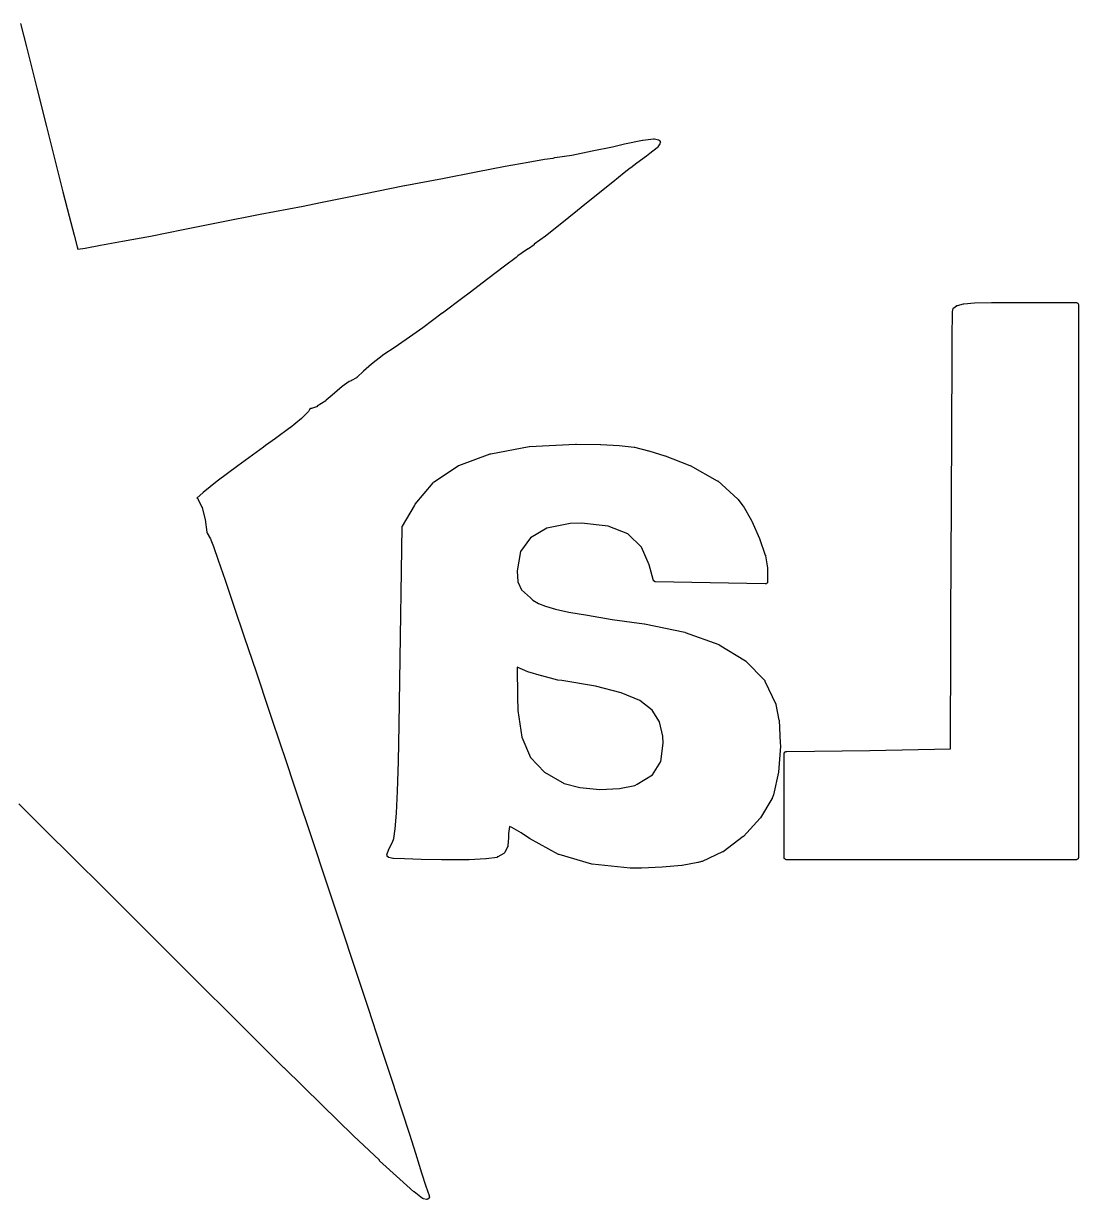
# Model space of a CAD drawing. Extents: x 65.4 to 99.6, y -143.1 to -96.2.
# Drawn here: x 97.555 to 99.624, y -143.089 to -140.782 of the extents above; entities that cross this region are included whole.
import ezdxf

# ---------------------------------------------------------------- set-up
doc = ezdxf.new("R2010")
doc.units = 0
doc.layers.add('BLACK', color=7, linetype='CONTINUOUS')

msp = doc.modelspace()

# ---------------------------------------------------------------- linework, layer by layer
at = {"layer": 'BLACK', "linetype": 'CONTINUOUS'}
for p, q in [((97.5491, -140.782), (97.5605, -140.828)), ((97.5605, -140.828), (97.5809, -140.909)), ((97.5809, -140.909), (97.5998, -140.984)), ((97.5998, -140.984), (97.5999, -140.984)), ((97.5999, -140.984), (97.5999, -140.984)), ((97.5999, -140.984), (97.6171, -141.052)), ((98.6702, -141.032), (98.71, -141.024)), ((98.71, -141.024), (98.7335, -141.018)), ((98.7335, -141.018), (98.7336, -141.018)), ((98.7336, -141.018), (98.769, -141.011)), ((98.7336, -141.018), (98.7336, -141.018)), ((98.7336, -141.018), (98.7336, -141.018)), ((98.769, -141.011), (98.7691, -141.011)), ((98.7691, -141.011), (98.7692, -141.011)), ((98.7692, -141.011), (98.7694, -141.011)), ((98.7694, -141.011), (98.7903, -141.008)), ((98.7978, -141.026), (98.7832, -141.037)), ((98.7903, -141.008), (98.7904, -141.008)), ((98.7904, -141.008), (98.7908, -141.008)), ((98.7908, -141.008), (98.7912, -141.008)), ((98.7912, -141.008), (98.7913, -141.008)), ((98.7913, -141.008), (98.7913, -141.008)), ((98.7913, -141.008), (98.7918, -141.008)), ((98.7918, -141.008), (98.7921, -141.008)), ((98.7921, -141.008), (98.8, -141.01)), ((98.7981, -141.025), (98.7978, -141.026)), ((98.7984, -141.025), (98.7981, -141.025)), ((98.7985, -141.025), (98.7984, -141.025)), ((98.7984, -141.025), (98.7984, -141.025)), ((98.7987, -141.025), (98.7985, -141.025)), ((98.799, -141.024), (98.7987, -141.025)), ((98.803, -141.018), (98.799, -141.024)), ((98.799, -141.024), (98.799, -141.024)), ((98.8, -141.01), (98.8, -141.01)), ((98.8, -141.01), (98.8003, -141.01)), ((98.8003, -141.01), (98.8005, -141.01)), ((98.8005, -141.01), (98.8007, -141.01)), ((98.8007, -141.01), (98.8009, -141.011)), ((98.8009, -141.011), (98.8012, -141.011)), ((98.8012, -141.011), (98.8014, -141.011)), ((98.8014, -141.011), (98.8016, -141.011)), ((98.8016, -141.011), (98.8018, -141.011)), ((98.8018, -141.011), (98.802, -141.011)), ((98.802, -141.011), (98.8022, -141.011)), ((98.8022, -141.011), (98.8023, -141.012)), ((98.8023, -141.012), (98.8025, -141.012)), ((98.8025, -141.012), (98.8026, -141.012)), ((98.8026, -141.012), (98.8028, -141.012)), ((98.8028, -141.012), (98.8029, -141.012)), ((98.8029, -141.012), (98.8031, -141.013)), ((98.8031, -141.017), (98.803, -141.018)), ((98.8031, -141.013), (98.8032, -141.013)), ((98.8033, -141.017), (98.8031, -141.017)), ((98.8032, -141.013), (98.8033, -141.013)), ((98.8033, -141.013), (98.8034, -141.013)), ((98.8034, -141.017), (98.8033, -141.017)), ((98.8034, -141.013), (98.8035, -141.013)), ((98.8035, -141.017), (98.8034, -141.017)), ((98.8035, -141.013), (98.8035, -141.014)), ((98.8035, -141.014), (98.8036, -141.014)), ((98.8036, -141.016), (98.8035, -141.017)), ((98.8035, -141.017), (98.8035, -141.017)), ((98.8036, -141.014), (98.8037, -141.014)), ((98.8037, -141.016), (98.8036, -141.016)), ((98.8036, -141.016), (98.8036, -141.016)), ((98.8037, -141.014), (98.8037, -141.014)), ((98.8037, -141.014), (98.8037, -141.015)), ((98.8037, -141.015), (98.8038, -141.015)), ((98.8038, -141.015), (98.8037, -141.015)), ((98.8037, -141.015), (98.8038, -141.015)), ((98.8038, -141.015), (98.8037, -141.016)), ((98.8037, -141.016), (98.8037, -141.016)), ((98.5443, -141.054), (98.5763, -141.048)), ((98.5763, -141.048), (98.5764, -141.048)), ((98.5764, -141.048), (98.5935, -141.046)), ((98.5764, -141.048), (98.5764, -141.048)), ((98.5764, -141.048), (98.5764, -141.048)), ((98.5935, -141.046), (98.5936, -141.046)), ((98.5936, -141.046), (98.5937, -141.046)), ((98.5937, -141.046), (98.5971, -141.045)), ((98.5937, -141.046), (98.5937, -141.046)), ((98.5971, -141.045), (98.63, -141.04)), ((98.63, -141.04), (98.6702, -141.032)), ((98.7766, -141.042), (98.7574, -141.056)), ((98.783, -141.037), (98.7766, -141.042)), ((98.7831, -141.037), (98.783, -141.037)), ((98.7832, -141.037), (98.7831, -141.037)), ((98.7832, -141.037), (98.7832, -141.037)), ((97.6171, -141.052), (97.6321, -141.112)), ((98.3764, -141.086), (98.4425, -141.073)), ((98.4425, -141.073), (98.4426, -141.073)), ((98.4426, -141.073), (98.4991, -141.062)), ((98.4426, -141.073), (98.4426, -141.073)), ((98.4991, -141.062), (98.5442, -141.054)), ((98.4991, -141.062), (98.4991, -141.062)), ((98.4991, -141.062), (98.4991, -141.062)), ((98.5442, -141.054), (98.5443, -141.054)), ((98.5443, -141.054), (98.5443, -141.054)), ((98.7446, -141.066), (98.7325, -141.075)), ((98.7456, -141.065), (98.7446, -141.066)), ((98.7446, -141.066), (98.7446, -141.066)), ((98.7574, -141.056), (98.7456, -141.065)), ((98.3024, -141.1), (98.3764, -141.086)), ((98.3764, -141.086), (98.3764, -141.086)), ((98.3764, -141.086), (98.3764, -141.086)), ((98.7106, -141.093), (98.6816, -141.116)), ((98.7107, -141.093), (98.7106, -141.093)), ((98.7106, -141.093), (98.7106, -141.093)), ((98.7325, -141.075), (98.7107, -141.093)), ((97.6321, -141.112), (97.6446, -141.16)), ((98.1375, -141.133), (98.2221, -141.116)), ((98.2221, -141.116), (98.3023, -141.1)), ((98.2221, -141.116), (98.2221, -141.116)), ((98.3023, -141.1), (98.3023, -141.1)), ((98.3023, -141.1), (98.3023, -141.1)), ((98.3023, -141.1), (98.3023, -141.1)), ((98.3023, -141.1), (98.3024, -141.1)), ((98.3024, -141.1), (98.3024, -141.1)), ((98.6816, -141.116), (98.6482, -141.143)), ((98.6816, -141.116), (98.6816, -141.116)), ((98.6816, -141.116), (98.6816, -141.116)), ((98.0192, -141.156), (98.1033, -141.14)), ((98.1033, -141.14), (98.1374, -141.133)), ((98.1033, -141.14), (98.1033, -141.14)), ((98.1374, -141.133), (98.1375, -141.133)), ((98.1375, -141.133), (98.1375, -141.133)), ((97.6446, -141.16), (97.6541, -141.197)), ((97.9401, -141.172), (98.0191, -141.156)), ((98.0191, -141.156), (98.0192, -141.156)), ((98.0192, -141.156), (98.0192, -141.156)), ((98.6411, -141.149), (98.6076, -141.176)), ((98.6482, -141.143), (98.6411, -141.149)), ((98.6411, -141.149), (98.6411, -141.149)), ((98.6411, -141.149), (98.6411, -141.149)), ((98.6482, -141.143), (98.6482, -141.143)), ((97.8035, -141.199), (97.8677, -141.186)), ((97.8677, -141.186), (97.9401, -141.172)), ((97.8677, -141.186), (97.8677, -141.186)), ((97.9401, -141.172), (97.9401, -141.172)), ((98.6076, -141.176), (98.5785, -141.199)), ((98.6076, -141.176), (98.6076, -141.176)), ((98.6076, -141.176), (98.6076, -141.176)), ((97.6541, -141.197), (97.6603, -141.22)), ((97.7058, -141.217), (97.749, -141.209)), ((97.749, -141.209), (97.8035, -141.199)), ((97.749, -141.209), (97.749, -141.209)), ((97.8035, -141.199), (97.8035, -141.199)), ((98.5784, -141.199), (98.5566, -141.215)), ((98.5785, -141.199), (98.5784, -141.199)), ((98.5784, -141.199), (98.5784, -141.199)), ((97.6603, -141.22), (97.6616, -141.225)), ((97.6616, -141.225), (97.6755, -141.223)), ((97.6755, -141.223), (97.7058, -141.217)), ((98.541, -141.226), (98.5244, -141.238)), ((98.5448, -141.224), (98.541, -141.226)), ((98.5449, -141.224), (98.5448, -141.224)), ((98.5448, -141.224), (98.5448, -141.224)), ((98.5448, -141.224), (98.5448, -141.224)), ((98.5565, -141.216), (98.5449, -141.224)), ((98.5566, -141.215), (98.5565, -141.216)), ((98.5565, -141.216), (98.5565, -141.216)), ((98.5566, -141.215), (98.5566, -141.215)), ((98.5213, -141.241), (98.4983, -141.258)), ((98.5244, -141.238), (98.5213, -141.241)), ((98.5213, -141.241), (98.5213, -141.241)), ((98.4983, -141.258), (98.4656, -141.283)), ((98.4656, -141.283), (98.4289, -141.311)), ((98.4163, -141.32), (98.3762, -141.35)), ((98.4164, -141.32), (98.4163, -141.32)), ((98.4163, -141.32), (98.4163, -141.32)), ((98.4289, -141.311), (98.4164, -141.32)), ((98.4289, -141.311), (98.4289, -141.311)), ((99.3765, -141.349), (99.3766, -141.348)), ((99.3765, -141.36), (99.3765, -141.349)), ((99.3765, -141.349), (99.3765, -141.349)), ((99.3766, -141.348), (99.3776, -141.343)), ((99.3766, -141.348), (99.3766, -141.348)), ((99.3776, -141.343), (99.3776, -141.343)), ((99.3776, -141.343), (99.3777, -141.343)), ((99.3777, -141.343), (99.3778, -141.342)), ((99.3777, -141.343), (99.3777, -141.343)), ((99.3778, -141.342), (99.3779, -141.342)), ((99.3779, -141.342), (99.378, -141.342)), ((99.378, -141.342), (99.3781, -141.342)), ((99.3781, -141.342), (99.3782, -141.341)), ((99.3782, -141.341), (99.3784, -141.341)), ((99.3784, -141.341), (99.3785, -141.341)), ((99.3785, -141.341), (99.3786, -141.341)), ((99.3786, -141.341), (99.3788, -141.341)), ((99.3788, -141.341), (99.379, -141.34)), ((99.379, -141.34), (99.3792, -141.34)), ((99.3792, -141.34), (99.3793, -141.34)), ((99.3793, -141.34), (99.3843, -141.336)), ((99.3843, -141.336), (99.3844, -141.336)), ((99.3844, -141.336), (99.3845, -141.336)), ((99.3845, -141.336), (99.3847, -141.335)), ((99.3847, -141.335), (99.3849, -141.335)), ((99.3849, -141.335), (99.3852, -141.335)), ((99.3852, -141.335), (99.3854, -141.335)), ((99.3854, -141.335), (99.3855, -141.335)), ((99.3855, -141.335), (99.3858, -141.335)), ((99.3858, -141.335), (99.3861, -141.335)), ((99.3861, -141.335), (99.3863, -141.335)), ((99.3863, -141.335), (99.3864, -141.335)), ((99.3864, -141.335), (99.3982, -141.332)), ((99.3982, -141.332), (99.3982, -141.332)), ((99.3982, -141.332), (99.3986, -141.332)), ((99.3986, -141.332), (99.399, -141.332)), ((99.399, -141.332), (99.42, -141.33)), ((99.42, -141.33), (99.42, -141.33)), ((99.42, -141.33), (99.4201, -141.33)), ((99.4201, -141.33), (99.4202, -141.33)), ((99.4202, -141.33), (99.453, -141.329)), ((99.453, -141.329), (99.4531, -141.329)), ((99.4531, -141.329), (99.4531, -141.329)), ((99.4531, -141.329), (99.4531, -141.329)), ((99.4531, -141.329), (99.5002, -141.329)), ((99.5002, -141.329), (99.6189, -141.329)), ((99.6189, -141.329), (99.6194, -141.329)), ((99.6194, -141.329), (99.6198, -141.329)), ((99.6198, -141.329), (99.6198, -141.329)), ((99.6198, -141.329), (99.6198, -141.329)), ((99.6198, -141.329), (99.6204, -141.329)), ((99.6204, -141.329), (99.6207, -141.329)), ((99.6207, -141.329), (99.6208, -141.329)), ((99.6208, -141.329), (99.6208, -141.329)), ((99.6208, -141.329), (99.6213, -141.33)), ((99.6213, -141.33), (99.6216, -141.33)), ((99.6216, -141.33), (99.6216, -141.33)), ((99.6216, -141.33), (99.6216, -141.33)), ((99.6216, -141.33), (99.622, -141.33)), ((99.622, -141.33), (99.6223, -141.331)), ((99.6223, -141.331), (99.6224, -141.331)), ((99.6224, -141.331), (99.6224, -141.331)), ((99.6224, -141.331), (99.6226, -141.331)), ((99.6226, -141.331), (99.623, -141.331)), ((99.623, -141.331), (99.623, -141.331)), ((99.623, -141.331), (99.623, -141.331)), ((99.623, -141.331), (99.6232, -141.332)), ((99.6232, -141.332), (99.6234, -141.332)), ((99.6234, -141.332), (99.6234, -141.332)), ((99.6234, -141.332), (99.6234, -141.332)), ((99.6234, -141.332), (99.6236, -141.333)), ((99.6236, -141.333), (99.6237, -141.333)), ((99.6237, -141.333), (99.6237, -141.333)), ((99.6237, -141.333), (99.6237, -141.333)), ((99.6237, -141.333), (99.6237, -141.333)), ((99.6237, -141.333), (99.6238, -141.334)), ((99.6238, -141.334), (99.6238, -142.418)), ((98.3761, -141.35), (98.3378, -141.379)), ((98.3762, -141.35), (98.3761, -141.35)), ((99.3763, -141.386), (99.3765, -141.36)), ((99.3765, -141.36), (99.3765, -141.36)), ((98.3377, -141.379), (98.3051, -141.402)), ((98.3378, -141.379), (98.3377, -141.379)), ((98.3377, -141.379), (98.3377, -141.379)), ((99.3761, -141.426), (99.3763, -141.386)), ((99.3763, -141.386), (99.3763, -141.386)), ((98.2819, -141.418), (98.2615, -141.431)), ((98.305, -141.402), (98.2819, -141.418)), ((98.2819, -141.418), (98.2819, -141.418)), ((98.3051, -141.402), (98.305, -141.402)), ((98.3051, -141.402), (98.3051, -141.402)), ((98.3051, -141.402), (98.3051, -141.402)), ((98.2615, -141.431), (98.2374, -141.45)), ((99.3759, -141.478), (99.3761, -141.426)), ((99.3761, -141.426), (99.3761, -141.426)), ((98.2218, -141.464), (98.209, -141.476)), ((98.2374, -141.45), (98.2218, -141.464)), ((98.1936, -141.484), (98.1796, -141.494)), ((98.1975, -141.483), (98.1936, -141.484)), ((98.1977, -141.482), (98.1975, -141.483)), ((98.198, -141.482), (98.1977, -141.482)), ((98.208, -141.477), (98.198, -141.482)), ((98.198, -141.482), (98.198, -141.482)), ((98.2081, -141.477), (98.208, -141.477)), ((98.2082, -141.477), (98.2081, -141.477)), ((98.2085, -141.476), (98.2082, -141.477)), ((98.2088, -141.476), (98.2085, -141.476)), ((98.2089, -141.476), (98.2088, -141.476)), ((98.209, -141.476), (98.2089, -141.476)), ((98.2089, -141.476), (98.2089, -141.476)), ((99.3756, -141.54), (99.3759, -141.478)), ((99.3759, -141.478), (99.3759, -141.478)), ((98.1603, -141.511), (98.1483, -141.521)), ((98.1604, -141.511), (98.1603, -141.511)), ((98.1603, -141.511), (98.1603, -141.511)), ((98.1796, -141.494), (98.1604, -141.511)), ((98.1295, -141.534), (98.1199, -141.537)), ((98.1298, -141.534), (98.1295, -141.534)), ((98.13, -141.534), (98.1298, -141.534)), ((98.1302, -141.534), (98.13, -141.534)), ((98.1304, -141.534), (98.1302, -141.534)), ((98.1306, -141.533), (98.1304, -141.534)), ((98.1309, -141.533), (98.1306, -141.533)), ((98.1479, -141.522), (98.1309, -141.533)), ((98.1309, -141.533), (98.1309, -141.533)), ((98.1481, -141.521), (98.1479, -141.522)), ((98.1483, -141.521), (98.1481, -141.521)), ((98.1483, -141.521), (98.1483, -141.521)), ((98.0998, -141.557), (98.0776, -141.575)), ((98.0999, -141.557), (98.0998, -141.557)), ((98.1001, -141.557), (98.0999, -141.557)), ((98.1131, -141.544), (98.1001, -141.557)), ((98.1001, -141.557), (98.1001, -141.557)), ((98.1132, -141.544), (98.1131, -141.544)), ((98.1133, -141.544), (98.1132, -141.544)), ((98.1135, -141.543), (98.1133, -141.544)), ((98.1137, -141.543), (98.1135, -141.543)), ((98.1138, -141.543), (98.1137, -141.543)), ((98.1139, -141.543), (98.1138, -141.543)), ((98.114, -141.543), (98.1139, -141.543)), ((98.1158, -141.539), (98.114, -141.543)), ((98.118, -141.537), (98.1158, -141.539)), ((98.1183, -141.537), (98.118, -141.537)), ((98.1186, -141.537), (98.1183, -141.537)), ((98.1187, -141.537), (98.1186, -141.537)), ((98.1189, -141.537), (98.1187, -141.537)), ((98.1192, -141.537), (98.1189, -141.537)), ((98.1195, -141.537), (98.1192, -141.537)), ((98.1197, -141.537), (98.1195, -141.537)), ((98.1199, -141.537), (98.1197, -141.537)), ((98.1199, -141.537), (98.1199, -141.537)), ((99.3752, -141.611), (99.3756, -141.54)), ((99.3756, -141.54), (99.3756, -141.54)), ((98.0774, -141.575), (98.0491, -141.596)), ((98.0775, -141.575), (98.0774, -141.575)), ((98.0776, -141.575), (98.0775, -141.575)), ((98.0776, -141.575), (98.0776, -141.575)), ((98.049, -141.596), (98.0296, -141.61)), ((98.0491, -141.596), (98.049, -141.596)), ((98.049, -141.596), (98.049, -141.596)), ((98.0491, -141.596), (98.0491, -141.596)), ((98.0257, -141.613), (97.9752, -141.65)), ((98.0296, -141.61), (98.0257, -141.613)), ((98.4084, -141.649), (98.4702, -141.626)), ((98.4702, -141.626), (98.4703, -141.626)), ((98.4703, -141.626), (98.4707, -141.626)), ((98.4707, -141.626), (98.4711, -141.626)), ((98.4711, -141.626), (98.5468, -141.612)), ((98.5468, -141.612), (98.5469, -141.612)), ((98.5469, -141.612), (98.5471, -141.612)), ((98.5471, -141.612), (98.5474, -141.612)), ((98.5474, -141.612), (98.6372, -141.607)), ((98.6372, -141.607), (98.6373, -141.607)), ((98.6373, -141.607), (98.6374, -141.607)), ((98.6374, -141.607), (98.6375, -141.607)), ((98.6375, -141.607), (98.639, -141.607)), ((98.639, -141.607), (98.6391, -141.607)), ((98.6391, -141.607), (98.6866, -141.608)), ((98.6866, -141.608), (98.6867, -141.608)), ((98.6867, -141.608), (98.6868, -141.608)), ((98.6868, -141.608), (98.6869, -141.608)), ((98.6869, -141.608), (98.7228, -141.61)), ((98.7228, -141.61), (98.7228, -141.61)), ((98.7228, -141.61), (98.723, -141.61)), ((98.723, -141.61), (98.7232, -141.61)), ((98.7232, -141.61), (98.7525, -141.613)), ((98.7525, -141.613), (98.7526, -141.613)), ((98.7526, -141.613), (98.7528, -141.613)), ((98.7528, -141.613), (98.753, -141.613)), ((98.753, -141.613), (98.7808, -141.62)), ((98.7808, -141.62), (98.7809, -141.62)), ((98.7809, -141.62), (98.781, -141.62)), ((98.781, -141.62), (98.7811, -141.62)), ((98.7811, -141.62), (98.8125, -141.63)), ((99.3749, -141.689), (99.3752, -141.611)), ((99.3752, -141.611), (99.3752, -141.611)), ((98.4075, -141.65), (98.4079, -141.649)), ((98.4079, -141.649), (98.4083, -141.649)), ((98.4083, -141.649), (98.4083, -141.649)), ((98.4083, -141.649), (98.4084, -141.649)), ((98.8125, -141.63), (98.8126, -141.63)), ((98.8126, -141.63), (98.8127, -141.63)), ((98.8127, -141.63), (98.8129, -141.63)), ((98.8129, -141.63), (98.8614, -141.649)), ((98.8614, -141.649), (98.8614, -141.649)), ((98.8614, -141.649), (98.8617, -141.649)), ((98.8617, -141.649), (98.862, -141.649)), ((98.862, -141.649), (98.9154, -141.679)), ((97.9752, -141.65), (97.9345, -141.68)), ((97.9752, -141.65), (97.9752, -141.65)), ((98.3591, -141.682), (98.4073, -141.65)), ((98.4073, -141.65), (98.4074, -141.65)), ((98.4074, -141.65), (98.4074, -141.65)), ((98.4074, -141.65), (98.4075, -141.65)), ((97.9345, -141.68), (97.9073, -141.702)), ((98.3232, -141.725), (98.3581, -141.683)), ((98.3581, -141.683), (98.3581, -141.683)), ((98.3581, -141.683), (98.3582, -141.683)), ((98.3582, -141.683), (98.3584, -141.683)), ((98.3584, -141.683), (98.3586, -141.682)), ((98.3586, -141.682), (98.3588, -141.682)), ((98.3588, -141.682), (98.359, -141.682)), ((98.359, -141.682), (98.3591, -141.682)), ((98.9154, -141.679), (98.9155, -141.679)), ((98.9155, -141.679), (98.9155, -141.679)), ((98.9155, -141.679), (98.9155, -141.679)), ((98.9155, -141.679), (98.9159, -141.679)), ((98.9159, -141.679), (98.9163, -141.679)), ((98.9163, -141.679), (98.9163, -141.679)), ((98.9163, -141.679), (98.9163, -141.679)), ((98.9163, -141.679), (98.956, -141.715)), ((99.3745, -141.771), (99.3749, -141.689)), ((99.3749, -141.689), (99.3749, -141.689)), ((97.9073, -141.702), (97.8949, -141.713)), ((97.8949, -141.713), (97.896, -141.714)), ((97.896, -141.714), (97.8961, -141.714)), ((97.8961, -141.714), (97.8963, -141.714)), ((97.8963, -141.714), (97.8965, -141.714)), ((97.8965, -141.714), (97.8966, -141.715)), ((97.8966, -141.715), (97.8968, -141.715)), ((97.8968, -141.715), (97.897, -141.715)), ((97.897, -141.715), (97.8971, -141.715)), ((97.8971, -141.715), (97.8973, -141.715)), ((97.8973, -141.715), (97.8974, -141.715)), ((97.8974, -141.715), (97.8975, -141.716)), ((97.8975, -141.716), (97.8976, -141.716)), ((97.8976, -141.716), (97.9048, -141.731)), ((98.956, -141.715), (98.956, -141.715)), ((98.956, -141.715), (98.956, -141.715)), ((98.956, -141.715), (98.956, -141.715)), ((98.956, -141.715), (98.956, -141.715)), ((98.956, -141.715), (98.9564, -141.715)), ((98.9564, -141.715), (98.9566, -141.716)), ((98.9566, -141.716), (98.9567, -141.716)), ((98.9567, -141.716), (98.9567, -141.716)), ((98.9567, -141.716), (98.9567, -141.716)), ((98.9567, -141.716), (98.9657, -141.728)), ((97.9048, -141.731), (97.9048, -141.731)), ((97.9048, -141.731), (97.9049, -141.731)), ((97.9049, -141.731), (97.9051, -141.732)), ((97.9051, -141.732), (97.9112, -141.755)), ((98.2979, -141.768), (98.3214, -141.728)), ((98.3214, -141.728), (98.3215, -141.728)), ((98.3215, -141.728), (98.3228, -141.725)), ((98.3215, -141.728), (98.3215, -141.728)), ((98.3228, -141.725), (98.3228, -141.725)), ((98.3228, -141.725), (98.323, -141.725)), ((98.323, -141.725), (98.3232, -141.725)), ((98.9657, -141.728), (98.9657, -141.728)), ((98.9657, -141.728), (98.9659, -141.728)), ((98.9659, -141.728), (98.966, -141.728)), ((98.966, -141.728), (98.9828, -141.757)), ((97.9112, -141.755), (97.9112, -141.755)), ((97.9112, -141.755), (97.9112, -141.755)), ((97.9112, -141.755), (97.9113, -141.755)), ((97.9113, -141.755), (97.9146, -141.78)), ((98.6271, -141.763), (98.581, -141.772)), ((98.6492, -141.762), (98.6271, -141.763)), ((98.7013, -141.768), (98.6492, -141.762)), ((98.9828, -141.757), (98.9829, -141.758)), ((98.9829, -141.758), (98.9829, -141.758)), ((98.9829, -141.758), (98.983, -141.758)), ((98.983, -141.758), (98.9983, -141.792)), ((97.9146, -141.78), (97.9149, -141.782)), ((97.9149, -141.782), (97.9216, -141.793)), ((98.293, -142.071), (98.2972, -141.77)), ((98.2972, -141.77), (98.2972, -141.77)), ((98.2972, -141.77), (98.2973, -141.77)), ((98.2973, -141.77), (98.2973, -141.769)), ((98.2973, -141.769), (98.2973, -141.769)), ((98.2973, -141.769), (98.2974, -141.769)), ((98.2974, -141.769), (98.2975, -141.768)), ((98.2974, -141.769), (98.2974, -141.769)), ((98.2975, -141.768), (98.2976, -141.768)), ((98.2976, -141.768), (98.2977, -141.768)), ((98.2977, -141.768), (98.2978, -141.768)), ((98.2978, -141.768), (98.2979, -141.768)), ((98.581, -141.772), (98.5488, -141.791)), ((98.7401, -141.783), (98.7013, -141.768)), ((98.7668, -141.809), (98.7401, -141.783)), ((99.3725, -142.205), (99.3744, -141.787)), ((99.3744, -141.787), (99.3745, -141.771)), ((99.3744, -141.787), (99.3744, -141.787)), ((99.3745, -141.771), (99.3745, -141.771)), ((97.9216, -141.793), (97.9216, -141.793)), ((97.9216, -141.793), (97.9216, -141.793)), ((97.9216, -141.793), (97.9217, -141.793)), ((97.9217, -141.793), (97.9221, -141.794)), ((97.9221, -141.794), (97.9221, -141.794)), ((97.9221, -141.794), (97.9222, -141.795)), ((97.9222, -141.795), (97.9223, -141.795)), ((97.9223, -141.795), (97.9271, -141.808)), ((97.9271, -141.808), (97.9271, -141.808)), ((97.9271, -141.808), (97.9271, -141.808)), ((97.9271, -141.808), (97.9271, -141.808)), ((97.9271, -141.808), (97.9365, -141.835)), ((98.5488, -141.791), (98.5297, -141.818)), ((98.782, -141.844), (98.7668, -141.809)), ((98.9983, -141.792), (98.9984, -141.792)), ((98.9984, -141.792), (98.9984, -141.792)), ((98.9984, -141.792), (98.9985, -141.792)), ((98.9985, -141.792), (99.0096, -141.825)), ((98.5297, -141.818), (98.5232, -141.856)), ((99.0096, -141.825), (99.0097, -141.825)), ((99.0097, -141.825), (99.0097, -141.825)), ((99.0097, -141.825), (99.0098, -141.826)), ((99.0098, -141.826), (99.0141, -141.85)), ((97.9365, -141.835), (97.9365, -141.835)), ((97.9365, -141.835), (97.9501, -141.874)), ((98.5232, -141.856), (98.5245, -141.877)), ((98.7895, -141.873), (98.782, -141.844)), ((99.0141, -141.85), (99.0141, -141.85)), ((99.0141, -141.85), (99.0142, -141.851)), ((99.0142, -141.851), (99.0142, -141.851)), ((99.0142, -141.851), (99.0142, -141.877)), ((97.9501, -141.874), (97.9502, -141.874)), ((97.9502, -141.874), (97.9674, -141.925)), ((98.5245, -141.877), (98.5315, -141.893)), ((98.7896, -141.873), (98.7895, -141.873)), ((98.7897, -141.873), (98.7896, -141.873)), ((98.7898, -141.874), (98.7897, -141.873)), ((98.79, -141.874), (98.7898, -141.874)), ((98.7898, -141.874), (98.7898, -141.874)), ((98.7901, -141.874), (98.79, -141.874)), ((98.7902, -141.875), (98.7901, -141.874)), ((98.7903, -141.875), (98.7902, -141.875)), ((98.7905, -141.875), (98.7903, -141.875)), ((98.7907, -141.875), (98.7905, -141.875)), ((98.7909, -141.875), (98.7907, -141.875)), ((98.791, -141.875), (98.7909, -141.875)), ((98.7912, -141.876), (98.791, -141.875)), ((98.7914, -141.876), (98.7912, -141.876)), ((98.7916, -141.876), (98.7914, -141.876)), ((98.7918, -141.876), (98.7916, -141.876)), ((98.792, -141.876), (98.7918, -141.876)), ((98.7923, -141.876), (98.792, -141.876)), ((98.7925, -141.876), (98.7923, -141.876)), ((98.7927, -141.876), (98.7925, -141.876)), ((98.7929, -141.876), (98.7927, -141.876)), ((98.7932, -141.877), (98.7929, -141.876)), ((98.7934, -141.877), (98.7932, -141.877)), ((98.7936, -141.877), (98.7934, -141.877)), ((98.7939, -141.877), (98.7936, -141.877)), ((98.7942, -141.877), (98.7939, -141.877)), ((98.9017, -141.879), (98.7942, -141.877)), ((98.7942, -141.877), (98.7942, -141.877)), ((99.0091, -141.881), (98.9017, -141.879)), ((99.0123, -141.88), (99.0119, -141.881)), ((99.0126, -141.88), (99.0123, -141.88)), ((99.0127, -141.88), (99.0126, -141.88)), ((99.013, -141.88), (99.0127, -141.88)), ((99.0127, -141.88), (99.0127, -141.88)), ((99.0133, -141.879), (99.013, -141.88)), ((99.0136, -141.879), (99.0133, -141.879)), ((99.0133, -141.879), (99.0133, -141.879)), ((99.0133, -141.879), (99.0133, -141.879)), ((99.0138, -141.878), (99.0136, -141.879)), ((99.0139, -141.878), (99.0138, -141.878)), ((99.0138, -141.878), (99.0138, -141.878)), ((99.0138, -141.878), (99.0138, -141.878)), ((99.0141, -141.878), (99.0139, -141.878)), ((99.0142, -141.877), (99.0141, -141.877)), ((99.0141, -141.877), (99.0141, -141.877)), ((99.0141, -141.877), (99.0141, -141.878)), ((99.0141, -141.878), (99.0141, -141.878)), ((99.0142, -141.877), (99.0142, -141.877)), ((99.0142, -141.877), (99.0142, -141.877)), ((98.5315, -141.893), (98.5489, -141.909)), ((99.0092, -141.881), (99.0091, -141.881)), ((99.0091, -141.881), (99.0091, -141.881)), ((99.0096, -141.881), (99.0092, -141.881)), ((99.0101, -141.881), (99.0096, -141.881)), ((99.0106, -141.881), (99.0101, -141.881)), ((99.0101, -141.881), (99.0101, -141.881)), ((99.0101, -141.881), (99.0101, -141.881)), ((99.011, -141.881), (99.0106, -141.881)), ((99.0111, -141.881), (99.011, -141.881)), ((99.011, -141.881), (99.011, -141.881)), ((99.0115, -141.881), (99.0111, -141.881)), ((99.0119, -141.881), (99.0115, -141.881)), ((99.0119, -141.881), (99.0119, -141.881)), ((99.0119, -141.881), (99.0119, -141.881)), ((97.9674, -141.925), (97.9674, -141.925)), ((97.9674, -141.925), (97.9878, -141.985)), ((98.5489, -141.909), (98.5539, -141.913)), ((98.5539, -141.913), (98.5651, -141.92)), ((98.5651, -141.92), (98.5788, -141.925)), ((98.5788, -141.925), (98.5978, -141.931)), ((98.5978, -141.931), (98.6243, -141.937)), ((98.6243, -141.937), (98.6606, -141.943)), ((98.6606, -141.943), (98.7092, -141.951)), ((98.7092, -141.951), (98.7722, -141.96)), ((98.7722, -141.96), (98.7723, -141.96)), ((98.7723, -141.96), (98.7724, -141.96)), ((98.7724, -141.96), (98.7725, -141.96)), ((98.7725, -141.96), (98.8517, -141.976)), ((97.9878, -141.985), (97.9878, -141.985)), ((97.9878, -141.985), (97.9878, -141.985)), ((97.9878, -141.985), (98.0109, -142.054)), ((98.8517, -141.976), (98.8518, -141.976)), ((98.8518, -141.976), (98.8521, -141.976)), ((98.8521, -141.976), (98.8524, -141.977)), ((98.8524, -141.977), (98.9184, -142)), ((98.9184, -142), (98.9184, -142)), ((98.9184, -142), (98.9184, -142)), ((98.9184, -142), (98.9184, -142)), ((98.9184, -142), (98.9185, -142)), ((98.9185, -142), (98.9189, -142.001)), ((98.9189, -142.001), (98.9193, -142.001)), ((98.9193, -142.001), (98.9706, -142.032)), ((98.9706, -142.032), (98.9707, -142.032)), ((98.9707, -142.032), (98.9708, -142.032)), ((98.9708, -142.032), (98.9709, -142.032)), ((98.9709, -142.032), (98.9712, -142.032)), ((98.9712, -142.032), (98.9715, -142.032)), ((98.9715, -142.032), (98.9715, -142.032)), ((98.9715, -142.032), (98.9716, -142.033)), ((98.9716, -142.033), (99.008, -142.07)), ((98.0109, -142.054), (98.0109, -142.054)), ((98.0109, -142.054), (98.0362, -142.129)), ((98.5437, -142.054), (98.5232, -142.045)), ((98.5232, -142.045), (98.5233, -142.103)), ((98.5439, -142.054), (98.5437, -142.054)), ((98.544, -142.054), (98.5439, -142.054)), ((98.5441, -142.054), (98.544, -142.054)), ((98.5706, -142.062), (98.5441, -142.054)), ((98.5708, -142.062), (98.5706, -142.062)), ((98.571, -142.062), (98.5708, -142.062)), ((98.5711, -142.062), (98.571, -142.062)), ((98.6025, -142.07), (98.5711, -142.062)), ((98.2916, -142.158), (98.293, -142.071)), ((98.293, -142.071), (98.293, -142.071)), ((98.6027, -142.07), (98.6025, -142.07)), ((98.6028, -142.07), (98.6027, -142.07)), ((98.6105, -142.071), (98.6028, -142.07)), ((98.6028, -142.07), (98.6028, -142.07)), ((98.6766, -142.082), (98.6105, -142.071)), ((98.6105, -142.071), (98.6105, -142.071)), ((98.7271, -142.095), (98.6766, -142.082)), ((99.008, -142.07), (99.0081, -142.071)), ((99.0081, -142.071), (99.0082, -142.071)), ((99.0082, -142.071), (99.0084, -142.071)), ((99.0084, -142.071), (99.0085, -142.071)), ((99.0085, -142.071), (99.0087, -142.071)), ((99.0087, -142.071), (99.0088, -142.072)), ((99.0088, -142.072), (99.0089, -142.072)), ((99.0089, -142.072), (99.03, -142.117)), ((98.5233, -142.103), (98.5242, -142.13)), ((98.7637, -142.11), (98.7271, -142.095)), ((98.788, -142.129), (98.7637, -142.11)), ((98.0362, -142.129), (98.0362, -142.129)), ((98.0362, -142.129), (98.063, -142.209)), ((98.5242, -142.13), (98.5323, -142.182)), ((98.8023, -142.152), (98.788, -142.129)), ((99.03, -142.117), (99.0301, -142.117)), ((99.0301, -142.117), (99.0301, -142.117)), ((99.0301, -142.117), (99.0302, -142.117)), ((99.0302, -142.117), (99.0303, -142.117)), ((99.0303, -142.117), (99.0304, -142.118)), ((99.0304, -142.118), (99.0304, -142.118)), ((99.0304, -142.118), (99.0304, -142.118)), ((99.0304, -142.118), (99.0364, -142.149)), ((98.8087, -142.18), (98.8023, -142.152)), ((99.0364, -142.149), (99.0364, -142.149)), ((99.0364, -142.149), (99.0364, -142.149)), ((99.0364, -142.149), (99.0365, -142.149)), ((99.0365, -142.149), (99.0389, -142.194)), ((98.29, -142.23), (98.2916, -142.158)), ((98.2916, -142.158), (98.2916, -142.158)), ((98.8093, -142.194), (98.8087, -142.18)), ((98.5323, -142.182), (98.5494, -142.222)), ((98.8044, -142.23), (98.8093, -142.194)), ((99.0392, -142.2), (99.0356, -142.251)), ((99.0389, -142.194), (99.0389, -142.194)), ((99.0389, -142.194), (99.0392, -142.199)), ((99.0392, -142.199), (99.0391, -142.2)), ((99.0391, -142.2), (99.0392, -142.2)), ((99.0392, -142.199), (99.0392, -142.199)), ((98.063, -142.209), (98.0631, -142.21)), ((98.0631, -142.21), (98.0631, -142.21)), ((98.0631, -142.21), (98.0911, -142.293)), ((98.5494, -142.222), (98.5766, -142.251)), ((99.0465, -142.215), (99.0466, -142.214)), ((99.0465, -142.418), (99.0465, -142.215)), ((99.0466, -142.214), (99.0468, -142.213)), ((99.0466, -142.214), (99.0466, -142.214)), ((99.0466, -142.214), (99.0466, -142.214)), ((99.0466, -142.214), (99.0466, -142.214)), ((99.0468, -142.213), (99.0469, -142.213)), ((99.0469, -142.213), (99.0469, -142.213)), ((99.0469, -142.213), (99.0469, -142.213)), ((99.0469, -142.213), (99.0472, -142.213)), ((99.0472, -142.213), (99.0473, -142.212)), ((99.0473, -142.212), (99.0474, -142.212)), ((99.0474, -142.212), (99.0474, -142.212)), ((99.0474, -142.212), (99.0477, -142.212)), ((99.0477, -142.212), (99.048, -142.211)), ((99.048, -142.211), (99.048, -142.211)), ((99.048, -142.211), (99.048, -142.211)), ((99.048, -142.211), (99.0484, -142.211)), ((99.0484, -142.211), (99.0487, -142.211)), ((99.0487, -142.211), (99.0488, -142.211)), ((99.0488, -142.211), (99.0488, -142.211)), ((99.0488, -142.211), (99.0492, -142.211)), ((99.0492, -142.211), (99.0496, -142.21)), ((99.0496, -142.21), (99.0496, -142.21)), ((99.0496, -142.21), (99.0497, -142.21)), ((99.0497, -142.21), (99.0501, -142.21)), ((99.0501, -142.21), (99.0505, -142.21)), ((99.0505, -142.21), (99.0506, -142.21)), ((99.0506, -142.21), (99.0506, -142.21)), ((99.0506, -142.21), (99.051, -142.21)), ((99.051, -142.21), (99.0515, -142.21)), ((99.0515, -142.21), (99.2144, -142.208)), ((99.2144, -142.208), (99.3725, -142.205)), ((99.2144, -142.208), (99.2144, -142.208)), ((98.2881, -142.288), (98.29, -142.23)), ((98.7884, -142.256), (98.8044, -142.23)), ((98.5766, -142.251), (98.6153, -142.273)), ((98.7586, -142.274), (98.7884, -142.256)), ((99.0355, -142.251), (99.026, -142.295)), ((99.0356, -142.251), (99.0355, -142.251)), ((99.0356, -142.251), (99.0356, -142.251)), ((99.0356, -142.251), (99.0356, -142.251)), ((98.0911, -142.293), (98.0911, -142.293)), ((98.0911, -142.293), (98.0911, -142.293)), ((98.0911, -142.293), (98.1197, -142.379)), ((98.286, -142.331), (98.2881, -142.288)), ((98.6153, -142.273), (98.6461, -142.281)), ((98.6461, -142.281), (98.685, -142.285)), ((98.685, -142.285), (98.7235, -142.283)), ((98.7235, -142.283), (98.7537, -142.277)), ((98.7537, -142.277), (98.7586, -142.274)), ((99.0258, -142.295), (99.0231, -142.302)), ((99.0259, -142.295), (99.0258, -142.295)), ((99.026, -142.295), (99.0259, -142.295)), ((99.026, -142.295), (99.026, -142.295)), ((97.5962, -142.363), (97.5458, -142.313)), ((99.0227, -142.303), (99.0004, -142.34)), ((99.0229, -142.303), (99.0227, -142.303)), ((99.0231, -142.302), (99.0229, -142.303)), ((99.0231, -142.302), (99.0231, -142.302)), ((98.2836, -142.362), (98.286, -142.331)), ((98.9998, -142.341), (98.9666, -142.377)), ((99.0004, -142.34), (98.9998, -142.341)), ((98.9998, -142.341), (98.9998, -142.341)), ((99.0004, -142.34), (99.0004, -142.34)), ((97.6522, -142.419), (97.5962, -142.363)), ((97.5962, -142.363), (97.5962, -142.363)), ((98.2809, -142.381), (98.2836, -142.362)), ((98.5078, -142.357), (98.5062, -142.371)), ((98.5127, -142.359), (98.5078, -142.357)), ((98.5078, -142.357), (98.5078, -142.357)), ((98.5307, -142.37), (98.5127, -142.359)), ((98.1197, -142.379), (98.1197, -142.379)), ((98.1197, -142.379), (98.1485, -142.466)), ((98.2707, -142.403), (98.2785, -142.388)), ((98.2785, -142.388), (98.2809, -142.381)), ((98.5061, -142.379), (98.5047, -142.395)), ((98.5062, -142.371), (98.5061, -142.379)), ((98.5061, -142.379), (98.5061, -142.379)), ((98.5061, -142.379), (98.5061, -142.379)), ((98.5061, -142.379), (98.5061, -142.379)), ((98.5469, -142.381), (98.5307, -142.37)), ((98.547, -142.381), (98.5469, -142.381)), ((98.5472, -142.381), (98.547, -142.381)), ((98.604, -142.412), (98.5472, -142.381)), ((98.5472, -142.381), (98.5472, -142.381)), ((98.966, -142.377), (98.9268, -142.407)), ((98.9662, -142.377), (98.966, -142.377)), ((98.9666, -142.377), (98.9662, -142.377)), ((98.9666, -142.377), (98.9666, -142.377)), ((98.2678, -142.412), (98.2679, -142.411)), ((98.2679, -142.411), (98.2704, -142.404)), ((98.2704, -142.404), (98.2704, -142.404)), ((98.2704, -142.404), (98.2705, -142.404)), ((98.2705, -142.404), (98.2707, -142.403)), ((98.4969, -142.41), (98.485, -142.417)), ((98.4976, -142.41), (98.4969, -142.41)), ((98.4969, -142.41), (98.4969, -142.41)), ((98.4977, -142.41), (98.4976, -142.41)), ((98.4983, -142.409), (98.4977, -142.41)), ((98.4977, -142.41), (98.4977, -142.41)), ((98.4977, -142.41), (98.4977, -142.41)), ((98.4989, -142.408), (98.4983, -142.409)), ((98.5042, -142.397), (98.4989, -142.408)), ((98.4989, -142.408), (98.4989, -142.408)), ((98.5044, -142.397), (98.5042, -142.397)), ((98.5045, -142.396), (98.5044, -142.397)), ((98.5046, -142.396), (98.5045, -142.396)), ((98.5045, -142.396), (98.5045, -142.396)), ((98.5047, -142.395), (98.5046, -142.396)), ((98.5046, -142.396), (98.5046, -142.396)), ((98.5047, -142.395), (98.5047, -142.395)), ((98.9259, -142.407), (98.8855, -142.426)), ((98.9263, -142.407), (98.9259, -142.407)), ((98.9267, -142.407), (98.9263, -142.407)), ((98.9268, -142.407), (98.9267, -142.407)), ((97.6523, -142.419), (97.6522, -142.419)), ((97.7129, -142.479), (97.6523, -142.419)), ((98.2676, -142.413), (98.2676, -142.412)), ((98.2676, -142.412), (98.2677, -142.412)), ((98.2677, -142.414), (98.2676, -142.413)), ((98.2676, -142.413), (98.2676, -142.413)), ((98.2676, -142.413), (98.2676, -142.413)), ((98.2676, -142.413), (98.2676, -142.413)), ((98.2677, -142.412), (98.2677, -142.412)), ((98.2677, -142.412), (98.2678, -142.412)), ((98.2678, -142.414), (98.2677, -142.414)), ((98.2677, -142.414), (98.2677, -142.414)), ((98.2677, -142.414), (98.2677, -142.414)), ((98.2679, -142.415), (98.2678, -142.414)), ((98.268, -142.415), (98.2679, -142.415)), ((98.2679, -142.415), (98.2679, -142.415)), ((98.2681, -142.415), (98.268, -142.415)), ((98.2682, -142.415), (98.2681, -142.415)), ((98.2683, -142.416), (98.2682, -142.415)), ((98.2685, -142.416), (98.2683, -142.416)), ((98.2686, -142.416), (98.2685, -142.416)), ((98.2688, -142.416), (98.2686, -142.416)), ((98.2689, -142.416), (98.2688, -142.416)), ((98.2691, -142.417), (98.2689, -142.416)), ((98.2693, -142.417), (98.2691, -142.417)), ((98.2695, -142.417), (98.2693, -142.417)), ((98.2697, -142.417), (98.2695, -142.417)), ((98.2699, -142.417), (98.2697, -142.417)), ((98.2701, -142.417), (98.2699, -142.417)), ((98.2703, -142.417), (98.2701, -142.417)), ((98.2705, -142.418), (98.2703, -142.417)), ((98.2708, -142.418), (98.2705, -142.418)), ((98.271, -142.418), (98.2708, -142.418)), ((98.2712, -142.418), (98.271, -142.418)), ((98.2714, -142.418), (98.2712, -142.418)), ((98.2715, -142.418), (98.2714, -142.418)), ((98.2794, -142.42), (98.2715, -142.418)), ((98.2798, -142.42), (98.2794, -142.42)), ((98.2801, -142.42), (98.2798, -142.42)), ((98.2802, -142.42), (98.2801, -142.42)), ((98.3019, -142.421), (98.2802, -142.42)), ((98.302, -142.421), (98.3019, -142.421)), ((98.3021, -142.421), (98.302, -142.421)), ((98.302, -142.421), (98.302, -142.421)), ((98.3344, -142.422), (98.3021, -142.421)), ((98.3345, -142.422), (98.3344, -142.422)), ((98.3344, -142.422), (98.3344, -142.422)), ((98.3743, -142.423), (98.3345, -142.422)), ((98.3345, -142.422), (98.3345, -142.422)), ((98.3744, -142.423), (98.3743, -142.423)), ((98.3817, -142.423), (98.3744, -142.423)), ((98.3818, -142.423), (98.3817, -142.423)), ((98.4288, -142.423), (98.3818, -142.423)), ((98.4289, -142.423), (98.4288, -142.423)), ((98.429, -142.423), (98.4289, -142.423)), ((98.4617, -142.421), (98.429, -142.423)), ((98.429, -142.423), (98.429, -142.423)), ((98.462, -142.421), (98.4617, -142.421)), ((98.4623, -142.421), (98.462, -142.421)), ((98.4624, -142.421), (98.4623, -142.421)), ((98.4834, -142.418), (98.4624, -142.421)), ((98.4837, -142.418), (98.4834, -142.418)), ((98.484, -142.417), (98.4837, -142.418)), ((98.4842, -142.417), (98.484, -142.417)), ((98.4843, -142.417), (98.4842, -142.417)), ((98.4846, -142.417), (98.4843, -142.417)), ((98.4849, -142.417), (98.4846, -142.417)), ((98.485, -142.417), (98.4849, -142.417)), ((98.6041, -142.412), (98.604, -142.412)), ((98.604, -142.412), (98.604, -142.412)), ((98.6046, -142.412), (98.6041, -142.412)), ((98.6049, -142.412), (98.6046, -142.412)), ((98.605, -142.412), (98.6049, -142.412)), ((98.6049, -142.412), (98.6049, -142.412)), ((98.6694, -142.431), (98.605, -142.412)), ((98.605, -142.412), (98.605, -142.412)), ((98.6698, -142.431), (98.6694, -142.431)), ((98.6702, -142.431), (98.6698, -142.431)), ((98.6703, -142.431), (98.6702, -142.431)), ((98.7448, -142.439), (98.6703, -142.431)), ((98.8461, -142.434), (98.8072, -142.437)), ((98.8463, -142.434), (98.8461, -142.434)), ((98.8464, -142.434), (98.8463, -142.434)), ((98.8465, -142.434), (98.8464, -142.434)), ((98.8773, -142.428), (98.8465, -142.434)), ((98.8775, -142.428), (98.8773, -142.428)), ((98.8777, -142.428), (98.8775, -142.428)), ((98.8847, -142.426), (98.8777, -142.428)), ((98.8777, -142.428), (98.8777, -142.428)), ((98.885, -142.426), (98.8847, -142.426)), ((98.8854, -142.426), (98.885, -142.426)), ((98.8855, -142.426), (98.8854, -142.426)), ((99.0466, -142.418), (99.0465, -142.418)), ((99.0466, -142.419), (99.0466, -142.418)), ((99.0468, -142.419), (99.0466, -142.419)), ((99.0466, -142.419), (99.0466, -142.419)), ((99.0466, -142.419), (99.0466, -142.419)), ((99.0469, -142.42), (99.0468, -142.419)), ((99.0471, -142.42), (99.0469, -142.42)), ((99.0469, -142.42), (99.0469, -142.42)), ((99.0469, -142.42), (99.0469, -142.42)), ((99.0473, -142.421), (99.0471, -142.42)), ((99.0474, -142.421), (99.0473, -142.421)), ((99.0477, -142.421), (99.0474, -142.421)), ((99.0474, -142.421), (99.0474, -142.421)), ((99.048, -142.421), (99.0477, -142.421)), ((99.0483, -142.422), (99.048, -142.421)), ((99.048, -142.421), (99.048, -142.421)), ((99.048, -142.421), (99.048, -142.421)), ((99.0487, -142.422), (99.0483, -142.422)), ((99.0491, -142.422), (99.0487, -142.422)), ((99.0487, -142.422), (99.0487, -142.422)), ((99.0487, -142.422), (99.0487, -142.422)), ((99.0496, -142.422), (99.0491, -142.422)), ((99.05, -142.423), (99.0496, -142.422)), ((99.0496, -142.422), (99.0496, -142.422)), ((99.0496, -142.422), (99.0496, -142.422)), ((99.0505, -142.423), (99.05, -142.423)), ((99.051, -142.423), (99.0505, -142.423)), ((99.0505, -142.423), (99.0505, -142.423)), ((99.0505, -142.423), (99.0505, -142.423)), ((99.0515, -142.423), (99.051, -142.423)), ((99.6188, -142.423), (99.0515, -142.423)), ((99.6193, -142.423), (99.6188, -142.423)), ((99.6197, -142.423), (99.6193, -142.423)), ((99.6198, -142.423), (99.6197, -142.423)), ((99.6203, -142.423), (99.6198, -142.423)), ((99.6198, -142.423), (99.6198, -142.423)), ((99.6207, -142.422), (99.6203, -142.423)), ((99.6211, -142.422), (99.6207, -142.422)), ((99.6207, -142.422), (99.6207, -142.422)), ((99.6207, -142.422), (99.6207, -142.422)), ((99.6215, -142.422), (99.6211, -142.422)), ((99.6216, -142.422), (99.6215, -142.422)), ((99.622, -142.422), (99.6216, -142.422)), ((99.6216, -142.422), (99.6216, -142.422)), ((99.6223, -142.421), (99.622, -142.422)), ((99.6226, -142.421), (99.6223, -142.421)), ((99.6223, -142.421), (99.6223, -142.421)), ((99.6223, -142.421), (99.6223, -142.421)), ((99.6229, -142.421), (99.6226, -142.421)), ((99.6231, -142.42), (99.6229, -142.421)), ((99.6229, -142.421), (99.6229, -142.421)), ((99.6229, -142.421), (99.6229, -142.421)), ((99.6234, -142.42), (99.6231, -142.42)), ((99.6235, -142.419), (99.6234, -142.42)), ((99.6234, -142.42), (99.6234, -142.42)), ((99.6234, -142.42), (99.6234, -142.42)), ((99.6237, -142.419), (99.6235, -142.419)), ((99.6238, -142.418), (99.6237, -142.418)), ((99.6237, -142.418), (99.6237, -142.419)), ((99.6237, -142.419), (99.6237, -142.419)), ((99.6237, -142.419), (99.6237, -142.419)), ((98.745, -142.439), (98.7448, -142.439)), ((98.7452, -142.439), (98.745, -142.439)), ((98.7665, -142.439), (98.7452, -142.439)), ((98.7452, -142.439), (98.7452, -142.439)), ((98.7666, -142.439), (98.7665, -142.439)), ((98.7667, -142.439), (98.7666, -142.439)), ((98.807, -142.437), (98.7667, -142.439)), ((98.7667, -142.439), (98.7667, -142.439)), ((98.8071, -142.437), (98.807, -142.437)), ((98.8072, -142.437), (98.8071, -142.437)), ((98.8072, -142.437), (98.8072, -142.437)), ((97.713, -142.479), (97.7129, -142.479)), ((97.7739, -142.54), (97.713, -142.479)), ((98.1485, -142.466), (98.1485, -142.466)), ((98.1485, -142.466), (98.177, -142.552)), ((97.774, -142.54), (97.7739, -142.54)), ((97.8829, -142.649), (97.774, -142.54)), ((97.774, -142.54), (97.774, -142.54)), ((98.177, -142.552), (98.177, -142.552)), ((98.177, -142.552), (98.2045, -142.635)), ((98.2045, -142.635), (98.2045, -142.635)), ((98.2045, -142.635), (98.2307, -142.714)), ((97.9801, -142.746), (97.8829, -142.649)), ((97.8829, -142.649), (97.8829, -142.649)), ((98.2307, -142.714), (98.2307, -142.714)), ((98.2307, -142.714), (98.2551, -142.788)), ((98.0656, -142.831), (97.9801, -142.746)), ((97.9801, -142.746), (97.9801, -142.746)), ((98.2551, -142.788), (98.2551, -142.788)), ((98.2551, -142.788), (98.2551, -142.788)), ((98.2551, -142.788), (98.277, -142.855)), ((98.0657, -142.831), (98.0656, -142.831)), ((98.1396, -142.903), (98.0657, -142.831)), ((98.0657, -142.831), (98.0657, -142.831)), ((98.277, -142.855), (98.277, -142.855)), ((98.277, -142.855), (98.277, -142.855)), ((98.277, -142.855), (98.296, -142.913)), ((98.1397, -142.903), (98.1396, -142.903)), ((98.1396, -142.903), (98.1396, -142.903)), ((98.2021, -142.964), (98.1397, -142.903)), ((98.296, -142.913), (98.2961, -142.913)), ((98.2961, -142.913), (98.3117, -142.961)), ((98.253, -143.012), (98.2021, -142.964)), ((98.2021, -142.964), (98.2021, -142.964)), ((98.2021, -142.964), (98.2021, -142.964)), ((98.3117, -142.961), (98.3117, -142.961)), ((98.3117, -142.961), (98.3117, -142.961)), ((98.3117, -142.961), (98.3235, -142.998)), ((98.3235, -142.998), (98.3235, -142.998)), ((98.3235, -142.998), (98.3309, -143.022)), ((98.253, -143.013), (98.253, -143.012)), ((98.2925, -143.049), (98.253, -143.013)), ((98.3309, -143.022), (98.3309, -143.022)), ((98.3309, -143.022), (98.3309, -143.022)), ((98.3309, -143.022), (98.3354, -143.037)), ((98.2926, -143.049), (98.2925, -143.049)), ((98.2925, -143.049), (98.2925, -143.049)), ((98.2925, -143.049), (98.2925, -143.049)), ((98.3205, -143.074), (98.2926, -143.049)), ((98.3354, -143.037), (98.3439, -143.063)), ((98.3206, -143.074), (98.3205, -143.074)), ((98.3207, -143.074), (98.3206, -143.074)), ((98.3208, -143.074), (98.3207, -143.074)), ((98.3374, -143.087), (98.3208, -143.074)), ((98.3439, -143.063), (98.3501, -143.081)), ((98.3375, -143.087), (98.3374, -143.087)), ((98.3377, -143.087), (98.3375, -143.087)), ((98.338, -143.087), (98.3377, -143.087)), ((98.3382, -143.087), (98.338, -143.087)), ((98.3384, -143.087), (98.3382, -143.087)), ((98.3385, -143.088), (98.3384, -143.087)), ((98.3388, -143.088), (98.3385, -143.088)), ((98.3391, -143.088), (98.3388, -143.088)), ((98.3393, -143.088), (98.3391, -143.088)), ((98.3395, -143.088), (98.3393, -143.088)), ((98.3448, -143.089), (98.3395, -143.088)), ((98.3395, -143.088), (98.3395, -143.088)), ((98.3449, -143.089), (98.3448, -143.089)), ((98.345, -143.089), (98.3449, -143.089)), ((98.3454, -143.089), (98.345, -143.089)), ((98.3458, -143.089), (98.3454, -143.089)), ((98.3459, -143.089), (98.3458, -143.089)), ((98.346, -143.089), (98.3459, -143.089)), ((98.3464, -143.089), (98.346, -143.089)), ((98.3468, -143.089), (98.3464, -143.089)), ((98.3469, -143.089), (98.3468, -143.089)), ((98.347, -143.089), (98.3469, -143.089)), ((98.3473, -143.089), (98.347, -143.089)), ((98.3477, -143.088), (98.3473, -143.089)), ((98.3478, -143.088), (98.3477, -143.088)), ((98.3479, -143.088), (98.3478, -143.088)), ((98.3482, -143.088), (98.3479, -143.088)), ((98.3485, -143.088), (98.3482, -143.088)), ((98.3486, -143.088), (98.3485, -143.088)), ((98.3487, -143.088), (98.3486, -143.088)), ((98.349, -143.088), (98.3487, -143.088)), ((98.3493, -143.087), (98.349, -143.088)), ((98.3494, -143.087), (98.3493, -143.087)), ((98.3497, -143.087), (98.3494, -143.087)), ((98.3494, -143.087), (98.3494, -143.087)), ((98.3499, -143.087), (98.3497, -143.087)), ((98.35, -143.086), (98.3499, -143.086)), ((98.3499, -143.086), (98.3499, -143.087)), ((98.3502, -143.086), (98.35, -143.086)), ((98.3501, -143.081), (98.3501, -143.081)), ((98.3501, -143.081), (98.3501, -143.081)), ((98.3501, -143.081), (98.3502, -143.081)), ((98.3502, -143.081), (98.3505, -143.083)), ((98.3504, -143.086), (98.3502, -143.086)), ((98.3505, -143.085), (98.3504, -143.086)), ((98.3504, -143.086), (98.3504, -143.086)), ((98.3504, -143.086), (98.3504, -143.086)), ((98.3505, -143.083), (98.3506, -143.083)), ((98.3506, -143.085), (98.3505, -143.085)), ((98.3506, -143.083), (98.3506, -143.083)), ((98.3506, -143.083), (98.3506, -143.083)), ((98.3506, -143.083), (98.3506, -143.083)), ((98.3506, -143.083), (98.3507, -143.084)), ((98.3507, -143.085), (98.3506, -143.085)), ((98.3506, -143.085), (98.3506, -143.085)), ((98.3507, -143.084), (98.3507, -143.084)), ((98.3507, -143.084), (98.3507, -143.084)), ((98.3507, -143.084), (98.3507, -143.084)), ((98.3507, -143.084), (98.3507, -143.085))]:
    msp.add_line(p, q, dxfattribs=at)

doc.saveas('drawing.dxf')
